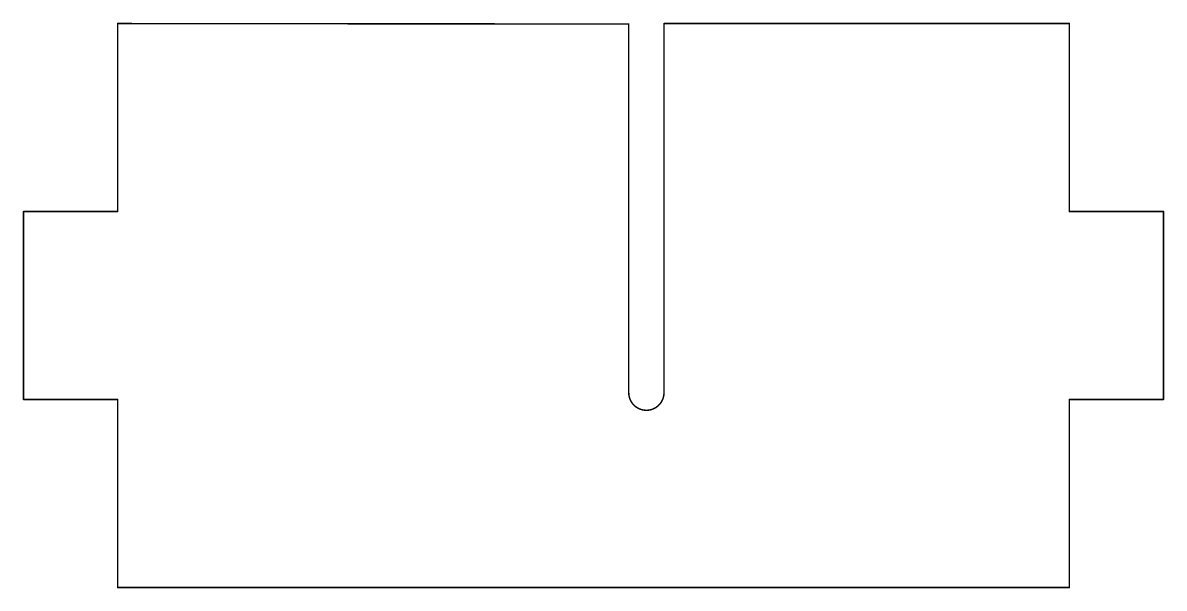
# Model space of a CAD drawing. Extents: x -8.1 to 89.1, y -0.1 to 48.1.
import ezdxf

# ---------------------------------------------------------------- set-up
doc = ezdxf.new("R2010")
doc.units = 0
doc.layers.add('20', color=253, linetype='CONTINUOUS')

msp = doc.modelspace()

# ---------------------------------------------------------------- linework, layer by layer
at = {"layer": '20', "const_width": 0.125}
for points in [[(43.5, 47.96), (0, 48)], [(0, 48), (0, 32)], [(43.5, 47.96), (43.5, 16.58)], [(46.5, 48), (46.5, 16.58)], [(46.5, 48), (81, 48)], [(81, 48), (81, 32)], [(0, 32), (-8, 32)], [(-8, 32), (-8, 16)], [(81, 32), (89, 32)], [(89, 32), (89, 16)], [(-8, 16), (0, 16)], [(0, 16), (0, 0)], [(89, 16), (81, 16)], [(81, 0), (81, 16)], [(0, 0), (46, 0)], [(80.98, 0), (46.01, 0)]]:
    msp.add_lwpolyline(points, dxfattribs=at)
at = {"layer": '20'}
for points, const_width in [([(0, 48.0312, 1), (0, 47.9688)], 0.0625), ([(0.0312, 48, 1), (-0.0312, 48)], 0.0625), ([(43.5312, 47.96, 1), (43.4688, 47.96)], 0.0625), ([(43.5, 47.9288, 1), (43.5, 47.9912)], 0.0625), ([(46.5312, 48, 1), (46.4688, 48)], 0.0625), ([(46.5, 48.0312, 1), (46.5, 47.9688)], 0.0625), ([(81.0312, 48, 1), (80.9688, 48)], 0.0625), ([(81, 47.9688, 1), (81, 48.0312)], 0.0625), ([(-7.9688, 32, 1), (-8.0312, 32)], 0.0625), ([(-8, 32.0312, 1), (-8, 31.9688)], 0.0625), ([(0, 31.9688, 1), (0, 32.0312)], 0.0625), ([(81, 32.0312, 1), (81, 31.9688)], 0.0625), ([(89.0312, 32, 1), (88.9688, 32)], 0.0625), ([(89, 31.9688, 1), (89, 32.0312)], 0.0625), ([(-0.0312, 32, 1), (0.0312, 32)], 0.0625), ([(80.9688, 32, 1), (81.0312, 32)], 0.0625), ([(43.5, 16.58, 0.4142), (45, 15.08)], 0.125), ([(43.5312, 16.58, 1), (43.4688, 16.58)], 0.0625), ([(43.4688, 16.58, 1), (43.5312, 16.58)], 0.0625), ([(45, 15.08, 0.4142), (46.5, 16.58)], 0.125), ([(46.5312, 16.58, 1), (46.4688, 16.58)], 0.0625), ([(46.4688, 16.58, 1), (46.5312, 16.58)], 0.0625), ([(-8.0312, 16, 1), (-7.9688, 16)], 0.0625), ([(-8, 16.0312, 1), (-8, 15.9688)], 0.0625), ([(0.0312, 16, 1), (-0.0312, 16)], 0.0625), ([(0, 15.9688, 1), (0, 16.0312)], 0.0625), ([(81, 16.0312, 1), (81, 15.9688)], 0.0625), ([(81.0312, 16, 1), (80.9688, 16)], 0.0625), ([(88.9688, 16, 1), (89.0312, 16)], 0.0625), ([(89, 15.9688, 1), (89, 16.0312)], 0.0625), ([(45, 15.1113, 1), (45, 15.0488)], 0.0625), ([(45, 15.0488, 1), (45, 15.1113)], 0.0625), ([(0, 0.0312, 1), (0, -0.0312)], 0.0625), ([(-0.0312, 0, 1), (0.0312, 0)], 0.0625), ([(46.01, 0.0312, 1), (46.01, -0.0312)], 0.0625), ([(46, -0.0312, 1), (46, 0.0312)], 0.0625), ([(80.9688, 0, 1), (81.0312, 0)], 0.0625), ([(80.98, -0.0312, 1), (80.98, 0.0312)], 0.0625)]:
    msp.add_lwpolyline(points, format="xyb", dxfattribs=dict(at, const_width=const_width))

doc.saveas('drawing.dxf')
